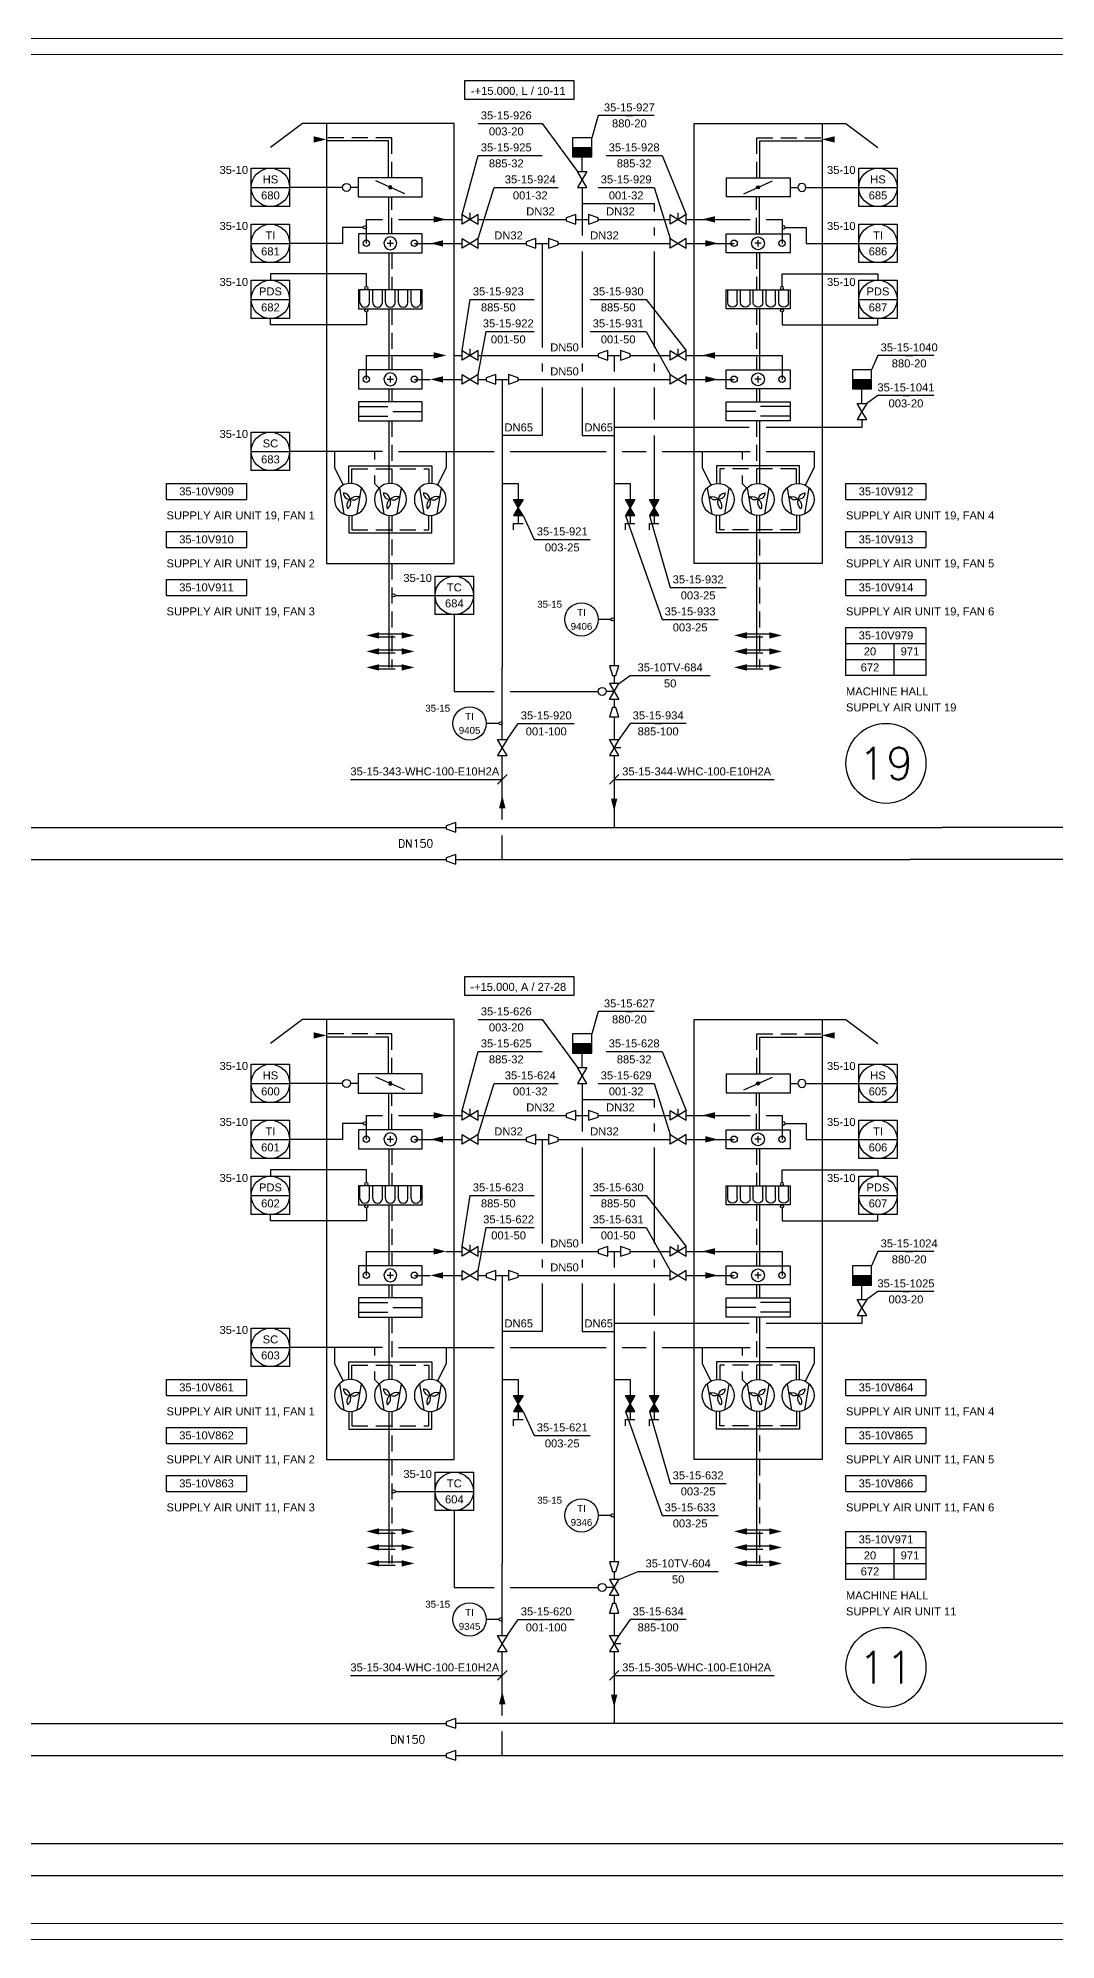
# Model space of a CAD drawing. Header units: millimetres. Extents: x 278 to 9444, y -5 to 599.
# Drawn here: x 4337 to 4656, y 0 to 594 of the extents above; entities that cross this region are included whole.
import ezdxf
from ezdxf.enums import TextEntityAlignment as Align

# ---------------------------------------------------------------- set-up
doc = ezdxf.new("R2010")
doc.units = ezdxf.units.MM
doc.header["$LTSCALE"] = 10
doc.header["$MEASUREMENT"] = 0
doc.linetypes.add('DASHED', pattern=[0.75, 0.5, -0.25])
for name, color, linetype in [('P-A-SHEET', 3, 'Continuous'), ('P-AIR', 7, 'Continuous'), ('P-CVPOS', 7, 'Continuous'), ('P-FAN_POS', 7, 'Continuous'), ('P-FITTINGS', 7, 'Continuous'), ('P-HEATING_WATER', 3, 'Continuous'), ('P-INSTRPOS', 7, 'Continuous'), ('P-INSTRPOS_TEXTS', 7, 'Continuous'), ('P-INSTRU', 7, 'Continuous'), ('P-LINEPOS', 7, 'Continuous'), ('P-OTHER', 7, 'Continuous'), ('P-PUMP_POS', 7, 'Continuous'), ('P-PUMPS', 7, 'Continuous'), ('P-SYMB', 7, 'Continuous'), ('P-TEXT', 7, 'Continuous'), ('P-UNIT', 7, 'Continuous'), ('P-VALVEPOS', 7, 'Continuous'), ('P-VENTS', 7, 'Continuous'), ('P-WATER', 3, 'Continuous')]:
    doc.layers.add(name, color=color, linetype=linetype)
doc.styles.add('ARIAL', font='arial.ttf')
doc.styles.add('ROMANS', font='ROMANS.SHX')

# ---------------------------------------------------------------- blocks, each defined once
blk = doc.blocks.new('P7A5102')
at = {"color": 0, "linetype": 'ByBlock'}
for p, q in [((3, 10), (-3, 10)), ((-3, 10), (-3, -10)), ((3, -10), (3, 10)), ((-1, 0), (1, 0)), ((0, 1), (0, -1)), ((-3, -10), (3, -10))]:
    blk.add_line(p, q, dxfattribs=at)
for start, end in [(90, 270), (270, 90)]:
    blk.add_arc((0, 0), 2, start, end, dxfattribs=at)
blk = doc.blocks.new('P7A5222')
at = {"color": 0, "linetype": 'ByBlock'}
for p, q in [((-1.5, 10), (-1.5, 0.77)), ((1.5, 10), (1.5, 0.77)), ((0, -0.74), (0, -10))]:
    blk.add_line(p, q, dxfattribs=at)
blk.add_lwpolyline([(-3, 10), (-3, -10), (3, -10), (3, 10)], close=True, dxfattribs=at)
blk = doc.blocks.new('P7A0214')
at = {"color": 0, "linetype": 'ByBlock'}
for p, q in [((-3.6, 3.4), (4.6, 2)), ((-3.6, -3.4), (4.6, -2))]:
    blk.add_line(p, q, dxfattribs=at)
blk.add_lwpolyline([(0, 5, 1), (0, -5, 1)], format="xyb", close=True, dxfattribs=at)
for centre, radius, start, end in [((1.93, 2), 2.83, 164.98288, 226.8997), ((-2.2, 0.83), 2.38, 337.75098, 53.61565), ((0.88, -2.55), 2.64, 39.79777, 109.4011), ((0.4, -2.57), 2.53, 99.09028, 170.90972), ((-2, -0.17), 2, 267.13759, 2.86241), ((2, 1.33), 2.44, 214.99202, 292.24902)]:
    blk.add_arc(centre, radius, start, end, dxfattribs=at)
blk = doc.blocks.new('P7A5202')
at = {"linetype": 'Continuous'}
h = blk.add_hatch(color=0, dxfattribs=at)
edge = h.paths.add_edge_path()
edge.add_arc((0, 0), 0.5, 270, 450)
edge.add_arc((0, 0), 0.5, 90, 270)
at = {"color": 0, "linetype": 'ByBlock'}
blk.add_line((-2, -4.5), (2, 4.5), dxfattribs=at)
blk.add_lwpolyline([(3, -9.92), (3, 10.08), (-3, 10.08), (-3, -9.92)], close=True, dxfattribs=at)
at = {"color": 0, "linetype": 'Continuous'}
for start, end in [(90, 270), (270, 90)]:
    blk.add_arc((0, 0), 0.5, start, end, dxfattribs=at)
blk = doc.blocks.new('P7A5106')
at = {"color": 0, "linetype": 'ByBlock'}
for p, q in [((3, 10), (-3, 10)), ((-3, 10), (-3, -10)), ((-1, 9.5), (3, 9.5)), ((-1, 6.5), (3, 6.5)), ((3, -10), (3, 10)), ((-1, 5.5), (3, 5.5)), ((-1, 2.5), (3, 2.5)), ((-1, 1.5), (3, 1.5)), ((-1, -1.5), (3, -1.5)), ((-1, -2.5), (3, -2.5)), ((-1, -5.5), (3, -5.5)), ((-3, -10), (3, -10)), ((-1, -6.5), (3, -6.5)), ((-1, -9.5), (3, -9.5))]:
    blk.add_line(p, q, dxfattribs=at)
for centre in [(-1, 8), (-1, 4), (-1, 0), (-1, -4), (-1, -8)]:
    blk.add_arc(centre, 1.5, 90, 270, dxfattribs=at)
blk = doc.blocks.new('P7A1305')
at = {"color": 0, "linetype": 'ByBlock'}
blk.add_solid([(-4, -1), (-4, 1), (0, 0)], dxfattribs=at)
blk = doc.blocks.new('P7A1210')
at = {"color": 0, "linetype": 'ByBlock'}
blk.add_lwpolyline([(-3, 1.5), (-3, -1.5), (0, -0.5), (0, 0.5)], close=True, dxfattribs=at)
blk = doc.blocks.new('P7A1100')
at = {"color": 0, "linetype": 'ByBlock'}
for points in [[(-3, -1.8), (-3, 1.8), (0, 0)], [(3, -1.8), (3, 1.8), (0, 0)]]:
    blk.add_lwpolyline(points, close=True, dxfattribs=at)
blk = doc.blocks.new('CVR4349')
at = {"color": 0, "linetype": 'Continuous'}
blk.add_lwpolyline([(-1.5, 4.5, -1), (1.5, 4.5, -1), (-1.5, 4.5)], format="xyb", close=True, dxfattribs=at)
blk.add_lwpolyline([(0, 0), (0, 3)], dxfattribs=at)
at = {"layer": 'P-VENTS', "color": 0, "linetype": 'Continuous'}
for points in [[(-3, -1.8), (-3, 1.8), (0, 0)], [(3, -1.8), (3, 1.8), (0, 0)]]:
    blk.add_lwpolyline(points, close=True, dxfattribs=at)
blk = doc.blocks.new('P7A1172')
at = {"color": 0, "linetype": 'ByBlock'}
blk.add_line((0, 0), (0, 2.5), dxfattribs=at)
for points in [[(-3, 1.8), (0, 0), (-3, -1.8)], [(0, 0), (3, -1.8), (3, 1.8)]]:
    blk.add_lwpolyline(points, close=True, dxfattribs=at)
blk = doc.blocks.new('P7A1208')
at = {"color": 0, "linetype": 'ByBlock'}
for p, q in [((-3, 0), (-3, -3)), ((3, -3), (3, 0)), ((-3, -3), (3, -3))]:
    blk.add_line(p, q, dxfattribs=at)
blk.add_lwpolyline([(3, 3), (-3, 3), (-3, 0), (3, 0)], close=True, dxfattribs=at)
blk.add_solid([(-3, 0), (3, 0), (-3, -3), (3, -3)], dxfattribs=at)
blk = doc.blocks.new('PRR4AF3')
h = blk.add_hatch(color=0)
h.dxf.hatch_style = 1
h.paths.add_polyline_path([(-3, -1.8), (-3, 1.8), (0, 0)])
h.paths.add_polyline_path([(3, -1.8), (3, 1.8), (0, 0)])
at = {"layer": 'P-VENTS', "color": 0, "linetype": 'Continuous'}
for points in [[(-3, -1.8), (-3, 1.8), (0, 0)], [(3, -1.8), (3, 1.8), (0, 0)]]:
    blk.add_lwpolyline(points, close=True, dxfattribs=at)
blk = doc.blocks.new('P7A1212')
at = {"color": 0, "linetype": 'ByBlock'}
for p, q in [((0, -1.5), (0, 1.5)), ((2, -1.5), (0, -1.5))]:
    blk.add_line(p, q, dxfattribs=at)
blk = doc.blocks.new('PPI_1204A')
at = {"color": 0, "linetype": 'ByBlock'}
for p, q in [((-6, -6), (-6, 6)), ((-6, 6), (6, 6)), ((6, 6), (6, -6)), ((-6, 0), (6, 0)), ((6, -6), (-6, -6))]:
    blk.add_line(p, q, dxfattribs=at)
blk.add_circle((0, 0), 6, dxfattribs=at)
blk = doc.blocks.new('PPI_0101B')
at = {"color": 0, "linetype": 'ByBlock'}
blk.add_line((0, 1), (0, 5), dxfattribs=at)
blk.add_circle((0, 0.5), 0.5, dxfattribs=at)
blk = doc.blocks.new('PPI_0900A')
at = {"color": 0, "linetype": 'ByBlock'}
blk.add_line((-1, 0), (1, 0), dxfattribs=at)
blk = doc.blocks.new('PPI_1200A')
at = {"color": 0, "linetype": 'ByBlock'}
blk.add_circle((0, 0), 6, dxfattribs=at)
blk = doc.blocks.new('PPI_1000A')
at = {"color": 0, "linetype": 'ByBlock'}
blk.add_line((-1, 0), (1, 0), dxfattribs=at)
blk = doc.blocks.new('PPI_1100A')
at = {"color": 0, "linetype": 'ByBlock'}
blk.add_line((0, 0), (2, 0), dxfattribs=at)
blk = doc.blocks.new('P7A1304')
at = {"color": 0, "linetype": 'ByBlock'}
blk.add_line((1.5, 1.5), (-1.5, -1.5), dxfattribs=at)
blk = doc.blocks.new('PPI_0601A-25')
at = {"color": 0, "linetype": 'ByBlock'}
for p, q in [((0, 0), (25, 0)), ((0, -15), (0, 0)), ((25, 0), (25, -15)), ((0, -5), (25, -5)), ((15, -5), (15, -15)), ((0, -10), (25, -10)), ((25, -15), (0, -15))]:
    blk.add_line(p, q, dxfattribs=at)
blk = doc.blocks.new('PPI_060AA-25')
at = {"color": 0, "linetype": 'ByBlock'}
for p, q in [((0, -5), (0, 0)), ((0, 0), (25, 0)), ((25, 0), (25, -5)), ((0, -5), (25, -5))]:
    blk.add_line(p, q, dxfattribs=at)

msp = doc.modelspace()

# ---------------------------------------------------------------- linework, layer by layer
at = {"layer": 'P-A-SHEET', "color": 7, "const_width": 0.35}
for points in [[(282.5, 0), (9438.5, 0), (9438.5, 594), (282.5, 594)], [(287.5, 5), (9433.5, 5), (9433.5, 589), (287.5, 589)]]:
    msp.add_lwpolyline(points, close=True, dxfattribs=at)
at = {"layer": 'P-AIR', "linetype": 'DASHED'}
for points in [[(4447.92, 550.5), (4447.92, 563), (4427.5, 563)], [(4562.08, 550.5), (4562.08, 563), (4582.5, 563)], [(4448, 533), (4448, 544.5)], [(4562, 533), (4562, 544.5)], [(4448, 527.04), (4448, 515.54)], [(4562, 527.04), (4562, 515.54)], [(4448, 509.54), (4448, 490.54)], [(4562, 509.54), (4562, 490.54)], [(4448, 484.54), (4448, 480.5)], [(4562, 484.54), (4562, 480.5)], [(4448, 474.5), (4448, 454.97)], [(4562, 474.5), (4562, 454.97)], [(4435.5, 455), (4435.5, 459.5), (4459.5, 459.5), (4459.5, 455)], [(4574.5, 455), (4574.5, 459.5), (4550.5, 459.5), (4550.5, 455)], [(4435.5, 445), (4435.5, 440.5), (4459.5, 440.5), (4459.5, 445)], [(4448, 445), (4448, 397.5)], [(4574.5, 445), (4574.5, 440.5), (4550.5, 440.5), (4550.5, 445)], [(4563, 445), (4563, 397.5)], [(4444, 407), (4451, 407)], [(4559, 407), (4566, 407)], [(4444, 402), (4451, 402)], [(4559, 402), (4566, 402)], [(4444, 397), (4451, 397)], [(4559, 397), (4566, 397)], [(4447.92, 270.5), (4447.92, 283), (4427.5, 283)], [(4562.08, 270.5), (4562.08, 283), (4582.5, 283)], [(4448, 253), (4448, 264.5)], [(4562, 253), (4562, 264.5)], [(4448, 247.04), (4448, 235.54)], [(4562, 247.04), (4562, 235.54)], [(4448, 229.54), (4448, 210.54)], [(4562, 229.54), (4562, 210.54)], [(4448, 204.54), (4448, 200.5)], [(4562, 204.54), (4562, 200.5)], [(4448, 194.5), (4448, 174.97)], [(4562, 194.5), (4562, 174.97)], [(4435.5, 175), (4435.5, 179.5), (4459.5, 179.5), (4459.5, 175)], [(4574.5, 175), (4574.5, 179.5), (4550.5, 179.5), (4550.5, 175)], [(4435.5, 165), (4435.5, 160.5), (4459.5, 160.5), (4459.5, 165)], [(4448, 165), (4448, 117.5)], [(4574.5, 165), (4574.5, 160.5), (4550.5, 160.5), (4550.5, 165)], [(4563, 165), (4563, 117.5)], [(4444, 127), (4451, 127)], [(4559, 127), (4566, 127)], [(4444, 122), (4451, 122)], [(4559, 122), (4566, 122)], [(4444, 117), (4451, 117)], [(4559, 117), (4566, 117)]]:
    msp.add_lwpolyline(points, dxfattribs=at)
at = {"layer": 'P-AIR'}
for points in [[(4446.92, 550.5), (4446.92, 562), (4427.5, 562)], [(4563.08, 550.5), (4563.08, 562), (4582.5, 562)], [(4447, 533), (4447, 544.5)], [(4563, 533), (4563, 544.5)], [(4447, 527.04), (4447, 515.54)], [(4563, 527.04), (4563, 515.54)], [(4447, 509.54), (4447, 490.54)], [(4563, 509.54), (4563, 490.54)], [(4447, 484.54), (4447, 480.5)], [(4563, 484.54), (4563, 480.5)], [(4447, 474.5), (4447, 454.97)], [(4563, 474.5), (4563, 454.97)], [(4434.5, 455), (4434.5, 460.5), (4460.5, 460.5), (4460.5, 455)], [(4575.5, 455), (4575.5, 460.5), (4549.5, 460.5), (4549.5, 455)], [(4434.5, 445), (4434.5, 439.5), (4460.5, 439.5), (4460.5, 445)], [(4447, 445), (4447, 397.5)], [(4575.5, 445), (4575.5, 439.5), (4549.5, 439.5), (4549.5, 445)], [(4562, 445), (4562, 397.5)], [(4444, 408), (4451, 408)], [(4559, 408), (4566, 408)], [(4444, 403), (4451, 403)], [(4559, 403), (4566, 403)], [(4444, 398), (4451, 398)], [(4559, 398), (4566, 398)], [(4446.92, 270.5), (4446.92, 282), (4427.5, 282)], [(4563.08, 270.5), (4563.08, 282), (4582.5, 282)], [(4447, 253), (4447, 264.5)], [(4563, 253), (4563, 264.5)], [(4447, 247.04), (4447, 235.54)], [(4563, 247.04), (4563, 235.54)], [(4447, 229.54), (4447, 210.54)], [(4563, 229.54), (4563, 210.54)], [(4447, 204.54), (4447, 200.5)], [(4563, 204.54), (4563, 200.5)], [(4447, 194.5), (4447, 174.97)], [(4563, 194.5), (4563, 174.97)], [(4434.5, 175), (4434.5, 180.5), (4460.5, 180.5), (4460.5, 175)], [(4575.5, 175), (4575.5, 180.5), (4549.5, 180.5), (4549.5, 175)], [(4434.5, 165), (4434.5, 159.5), (4460.5, 159.5), (4460.5, 165)], [(4447, 165), (4447, 117.5)], [(4575.5, 165), (4575.5, 159.5), (4549.5, 159.5), (4549.5, 165)], [(4562, 165), (4562, 117.5)], [(4444, 128), (4451, 128)], [(4559, 128), (4566, 128)], [(4444, 123), (4451, 123)], [(4559, 123), (4566, 123)], [(4444, 118), (4451, 118)], [(4559, 118), (4566, 118)]]:
    msp.add_lwpolyline(points, dxfattribs=at)
at = {"layer": 'P-CVPOS'}
for points in [[(4519, 392.5), (4522.5, 395), (4547.5, 395)], [(4519, 112.5), (4525, 115), (4550, 115)]]:
    msp.add_lwpolyline(points, dxfattribs=at)
at = {"layer": 'P-HEATING_WATER'}
for points in [[(4507.5, 552.5), (4507.5, 557.5)], [(4595, 480), (4595, 485)], [(4507.5, 272.5), (4507.5, 277.5)], [(4595, 200), (4595, 205)]]:
    msp.add_lwpolyline(points, dxfattribs=at)
at = {"layer": 'P-INSTRPOS'}
for points in [[(4432.5, 547.5), (4416, 547.5)], [(4577.5, 547.5), (4594, 547.5)], [(4435, 535), (4432.5, 535), (4432.5, 530), (4416, 530)], [(4575, 535), (4577.5, 535), (4577.5, 530), (4594, 530)], [(4440, 520.54), (4410, 520.54), (4410, 518.5)], [(4570, 520.54), (4600, 520.54), (4600, 518.5)], [(4440, 504.54), (4410, 504.54), (4410, 506.5)], [(4570, 504.54), (4600, 504.54), (4600, 506.5)], [(4445, 465), (4416, 465)], [(4452.5, 420), (4461.5, 420)], [(4467.5, 414), (4467.5, 390), (4480, 390)], [(4432.5, 267.5), (4416, 267.5)], [(4577.5, 267.5), (4594, 267.5)], [(4435, 255), (4432.5, 255), (4432.5, 250), (4416, 250)], [(4575, 255), (4577.5, 255), (4577.5, 250), (4594, 250)], [(4440, 240.54), (4410, 240.54), (4410, 238.5)], [(4570, 240.54), (4600, 240.54), (4600, 238.5)], [(4440, 224.54), (4410, 224.54), (4410, 226.5)], [(4570, 224.54), (4600, 224.54), (4600, 226.5)], [(4445, 185), (4416, 185)], [(4452.5, 140), (4461.5, 140)], [(4467.5, 134), (4467.5, 110), (4480, 110)]]:
    msp.add_lwpolyline(points, dxfattribs=at)
at = {"layer": 'P-INSTRU'}
for centre in [(4440, 530.04), (4455, 530.04), (4555, 530.04), (4570, 530.04), (4440, 487.54), (4455, 487.54), (4555, 487.54), (4570, 487.54), (4440, 250.04), (4455, 250.04), (4555, 250.04), (4570, 250.04), (4440, 207.54), (4455, 207.54), (4555, 207.54), (4570, 207.54)]:
    msp.add_circle(centre, 1, dxfattribs=at)
at = {"layer": 'P-OTHER'}
for points in [[(4470.84, 580.93), (4504.88, 580.93), (4504.88, 575), (4470.84, 575), (4470.84, 580.93)], [(4475, 567.5), (4495, 567.5), (4506, 552.5)], [(4530, 570), (4512.5, 570), (4510.5, 563)], [(4515, 557.5), (4532.5, 557.5), (4540, 539)], [(4512.5, 547.5), (4530, 547.5), (4535, 531.5)], [(4510, 512.5), (4527.5, 512.5), (4540, 496.5)], [(4510, 502.5), (4527.5, 502.5), (4535, 489)], [(4617.5, 495), (4600, 495), (4598, 490.5)], [(4617.5, 482.5), (4600, 482.5), (4596.5, 480)], [(4430, 465), (4430, 460), (4432.76, 454.47)], [(4442.5, 465), (4442.5, 462.5)], [(4450, 465), (4465, 465), (4465, 460), (4462.24, 454.47)], [(4450, 465), (4480, 465)], [(4485, 465), (4515, 465)], [(4520, 465), (4527.5, 465)], [(4532.5, 465), (4560, 465)], [(4545, 465), (4545, 460), (4547.76, 454.47)], [(4557.5, 465), (4557.5, 462.5)], [(4565, 465), (4580, 465), (4580, 460), (4577.24, 454.47)], [(4442.5, 457.5), (4442.5, 455), (4443.96, 453.54)], [(4557.5, 457.5), (4557.5, 455), (4558.96, 453.54)], [(4485, 390), (4512.5, 390)], [(4540, 380), (4522.5, 380), (4519, 375)], [(4435, 362.5), (4482.5, 362.5)], [(4517.5, 362.5), (4567.5, 362.5)], [(4470.84, 300.92), (4504.88, 300.92), (4504.88, 295), (4470.84, 295), (4470.84, 300.92)], [(4475, 287.5), (4495, 287.5), (4506, 272.5)], [(4530, 290), (4512.5, 290), (4510.5, 283)], [(4515, 277.5), (4532.5, 277.5), (4540, 259)], [(4512.5, 267.5), (4530, 267.5), (4535, 251.5)], [(4510, 232.5), (4527.5, 232.5), (4540, 216.5)], [(4510, 222.5), (4527.5, 222.5), (4535, 209)], [(4617.5, 215), (4600, 215), (4598, 210.5)], [(4617.5, 202.5), (4600, 202.5), (4596.5, 200)], [(4430, 185), (4430, 180), (4432.76, 174.47)], [(4442.5, 185), (4442.5, 182.5)], [(4450, 185), (4465, 185), (4465, 180), (4462.24, 174.47)], [(4450, 185), (4480, 185)], [(4485, 185), (4515, 185)], [(4520, 185), (4527.5, 185)], [(4532.5, 185), (4560, 185)], [(4545, 185), (4545, 180), (4547.76, 174.47)], [(4557.5, 185), (4557.5, 182.5)], [(4565, 185), (4580, 185), (4580, 180), (4577.24, 174.47)], [(4442.5, 177.5), (4442.5, 175), (4443.96, 173.54)], [(4557.5, 177.5), (4557.5, 175), (4558.96, 173.54)], [(4485, 110), (4512.5, 110)], [(4540, 100), (4522.5, 100), (4519, 95)], [(4435, 82.5), (4482.5, 82.5)], [(4517.5, 82.5), (4567.5, 82.5)]]:
    msp.add_lwpolyline(points, dxfattribs=at)
at = {"layer": 'P-OTHER', "color": 0, "linetype": 'Continuous'}
for points in [[(4433.8, 546.25, -1), (4433.8, 548.75, -1), (4433.8, 546.25)], [(4576.2, 546.25, 1), (4576.2, 548.75, 1), (4576.2, 546.25)], [(4433.8, 266.25, -1), (4433.8, 268.75, -1), (4433.8, 266.25)], [(4576.2, 266.25, 1), (4576.2, 268.75, 1), (4576.2, 266.25)]]:
    msp.add_lwpolyline(points, format="xyb", close=True, dxfattribs=at)
for points in [[(4437.42, 547.5), (4435.05, 547.5)], [(4572.58, 547.5), (4574.95, 547.5)], [(4437.42, 267.5), (4435.05, 267.5)], [(4572.58, 267.5), (4574.95, 267.5)]]:
    msp.add_lwpolyline(points, dxfattribs=at)
at = {"layer": 'P-OTHER'}
for centre in [(4602.5, 367.5), (4602.5, 85)]:
    msp.add_circle(centre, 12.5, dxfattribs=at)
at = {"layer": 'P-UNIT'}
for points in [[(4427.5, 567.5), (4420, 567.5), (4410, 560)], [(4582.5, 567.5), (4590, 567.5), (4600, 560)], [(4427.5, 287.5), (4420, 287.5), (4410, 280)], [(4582.5, 287.5), (4590, 287.5), (4600, 280)]]:
    msp.add_lwpolyline(points, dxfattribs=at)
for points in [[(4467.5, 430), (4467.5, 567.5), (4427.5, 567.5), (4427.5, 430)], [(4542.5, 430), (4542.5, 567.5), (4582.5, 567.5), (4582.5, 430)], [(4467.5, 150), (4467.5, 287.5), (4427.5, 287.5), (4427.5, 150)], [(4542.5, 150), (4542.5, 287.5), (4582.5, 287.5), (4582.5, 150)]]:
    msp.add_lwpolyline(points, close=True, dxfattribs=at)
at = {"layer": 'P-VALVEPOS'}
for points in [[(4470, 539), (4475, 557.5), (4495, 557.5)], [(4475, 531.5), (4480, 547.5), (4500, 547.5)], [(4470, 496.5), (4472.5, 512.5), (4492.5, 512.5)], [(4475, 489), (4477.5, 502.5), (4492.5, 502.5)], [(4489, 445), (4492.5, 437.5), (4510, 437.5)], [(4521, 445), (4532.5, 412.5), (4550, 412.5)], [(4528.5, 445), (4535, 422.5), (4552.5, 422.5)], [(4484, 375), (4487.5, 380), (4505, 380)], [(4470, 259), (4475, 277.5), (4495, 277.5)], [(4475, 251.5), (4480, 267.5), (4500, 267.5)], [(4470, 216.5), (4472.5, 232.5), (4492.5, 232.5)], [(4475, 209), (4477.5, 222.5), (4492.5, 222.5)], [(4489, 165), (4492.5, 157.5), (4510, 157.5)], [(4521, 165), (4532.5, 132.5), (4550, 132.5)], [(4528.5, 165), (4535, 142.5), (4552.5, 142.5)], [(4484, 95), (4487.5, 100), (4505, 100)]]:
    msp.add_lwpolyline(points, dxfattribs=at)
at = {"layer": 'P-WATER'}
for points in [[(4507.5, 547.5), (4507.5, 537.5)], [(4507.5, 542.5), (4530, 542.5), (4530, 540)], [(4440, 530), (4440, 537.5), (4445, 537.5)], [(4450, 537.5), (4470, 537.5)], [(4475, 537.5), (4502.5, 537.5)], [(4505.5, 537.5), (4509.5, 537.5)], [(4507.5, 537.5), (4507.5, 532.5)], [(4512.5, 537.5), (4535, 537.5)], [(4530, 535), (4530, 532.5)], [(4540, 537.5), (4560, 537.5)], [(4565, 537.5), (4570, 537.5), (4570, 530)], [(4455, 530), (4470, 530)], [(4475, 530), (4490, 530)], [(4493, 530), (4497, 530)], [(4495, 530), (4495, 497.5)], [(4500, 530), (4535, 530)], [(4540, 530), (4555, 530)], [(4507.5, 527.5), (4507.5, 497.5)], [(4530, 527.5), (4530, 497.5)], [(4440, 487.5), (4440, 495), (4461, 495)], [(4467.5, 495), (4470, 495)], [(4475, 495), (4512.5, 495)], [(4515.5, 495), (4519.5, 495)], [(4517.5, 495), (4517.5, 490)], [(4522.5, 495), (4535, 495)], [(4540, 495), (4570, 495), (4570, 487.5)], [(4455, 487.5), (4460, 487.5)], [(4464, 487.5), (4470, 487.5)], [(4475, 487.5), (4477.5, 487.5)], [(4480.5, 487.5), (4484.5, 487.5)], [(4482.5, 487.5), (4482.5, 397.5)], [(4487.5, 487.5), (4535, 487.5)], [(4495, 492.5), (4495, 490)], [(4507.5, 492.5), (4507.5, 490)], [(4530, 492.5), (4530, 490)], [(4540, 487.5), (4555, 487.5)], [(4495, 485), (4495, 470)], [(4507.5, 485), (4507.5, 470)], [(4517.5, 485), (4517.5, 470)], [(4530, 485), (4530, 475)], [(4495, 470), (4482.5, 470)], [(4507.5, 470), (4517.5, 470)], [(4559.76, 472.5), (4517.5, 472.5)], [(4517.5, 470), (4517.5, 398)], [(4530, 470), (4530, 450)], [(4595, 475), (4595, 472.5), (4565, 472.5)], [(4482.5, 455), (4487.5, 455), (4487.5, 450)], [(4517.5, 455), (4522.5, 455), (4522.5, 450)], [(4487.5, 445), (4487.5, 442.5)], [(4522.5, 445), (4522.5, 442.5)], [(4530, 445), (4530, 442.5)], [(4482.5, 375), (4482.5, 397.5)], [(4517.5, 395), (4517.5, 392.5)], [(4517.5, 387.5), (4517.5, 385)], [(4517.5, 382), (4517.5, 375)], [(4482.5, 350), (4482.5, 370)], [(4517.5, 370), (4517.5, 347.5)], [(3843, 347.5), (4465, 347.5)], [(4468, 347.5), (4620, 347.5)], [(4482.5, 337.5), (4482.5, 345)], [(4672.5, 347.5), (4620, 347.5), (4620, 347.5)], [(3843, 337.5), (4465, 337.5)], [(4468, 337.5), (4610, 337.5)], [(4672.5, 337.5), (4610, 337.5), (4610, 337.5)], [(4507.5, 267.5), (4507.5, 257.5)], [(4507.5, 262.5), (4530, 262.5), (4530, 260)], [(4440, 250), (4440, 257.5), (4445, 257.5)], [(4450, 257.5), (4470, 257.5)], [(4475, 257.5), (4502.5, 257.5)], [(4505.5, 257.5), (4509.5, 257.5)], [(4507.5, 257.5), (4507.5, 252.5)], [(4512.5, 257.5), (4535, 257.5)], [(4540, 257.5), (4560, 257.5)], [(4565, 257.5), (4570, 257.5), (4570, 250)], [(4455, 250), (4470, 250)], [(4475, 250), (4490, 250)], [(4493, 250), (4497, 250)], [(4495, 250), (4495, 217.5)], [(4500, 250), (4535, 250)], [(4530, 255), (4530, 252.5)], [(4540, 250), (4555, 250)], [(4507.5, 247.5), (4507.5, 217.5)], [(4530, 247.5), (4530, 217.5)], [(4440, 207.5), (4440, 215), (4461, 215)], [(4465, 215), (4470, 215)], [(4475, 215), (4512.5, 215)], [(4515.5, 215), (4519.5, 215)], [(4517.5, 215), (4517.5, 210)], [(4522.5, 215), (4535, 215)], [(4540, 215), (4570, 215), (4570, 207.5)], [(4495, 212.5), (4495, 210)], [(4507.5, 212.5), (4507.5, 210)], [(4530, 212.5), (4530, 210)], [(4455, 207.5), (4460, 207.5)], [(4464, 207.5), (4470, 207.5)], [(4475, 207.5), (4477.5, 207.5)], [(4480.5, 207.5), (4484.5, 207.5)], [(4482.5, 207.5), (4482.5, 117.5)], [(4487.5, 207.5), (4535, 207.5)], [(4495, 205), (4495, 190)], [(4507.5, 205), (4507.5, 190)], [(4517.5, 205), (4517.5, 190)], [(4530, 205), (4530, 195)], [(4540, 207.5), (4555, 207.5)], [(4559.76, 192.5), (4517.5, 192.5)], [(4595, 195), (4595, 192.5), (4565, 192.5)], [(4495, 190), (4482.5, 190)], [(4507.5, 190), (4517.5, 190)], [(4517.5, 190), (4517.5, 118)], [(4530, 190), (4530, 170)], [(4482.5, 175), (4487.5, 175), (4487.5, 170)], [(4517.5, 175), (4522.5, 175), (4522.5, 170)], [(4487.5, 165), (4487.5, 162.5)], [(4522.5, 165), (4522.5, 162.5)], [(4530, 165), (4530, 162.5)], [(4800, 117.5), (4662.5, 117.5), (4662.5, 67.5), (4468, 67.5)], [(4482.5, 95), (4482.5, 117.5)], [(4517.5, 115), (4517.5, 112.5)], [(4468, 57.5), (4672.5, 57.5), (4672.5, 107.5), (4800, 107.5)], [(4517.5, 107.5), (4517.5, 105)], [(4517.5, 102), (4517.5, 95)], [(4482.5, 70), (4482.5, 90)], [(4517.5, 90), (4517.5, 67.5)], [(3398, 20), (6805, 20), (6805, 88.7)], [(3843, 67.5), (4465, 67.5)], [(4482.5, 57.5), (4482.5, 65)], [(3843, 57.5), (4465, 57.5)], [(3398, 30), (6788.5, 30)]]:
    msp.add_lwpolyline(points, dxfattribs=at)

# ---------------------------------------------------------------- block references
at = {"layer": 'P-CVPOS', "color": 140}
for p in [(4535, 395), (4537.5, 115)]:
    msp.add_blockref('PPI_1000A', p, dxfattribs=at)
at = {"layer": 'P-FAN_POS', "color": 140}
for name, p in [('PPI_060AA-25', (4377.5, 455)), ('PPI_060AA-25', (4590, 455)), ('PPI_060AA-25', (4377.5, 440)), ('PPI_060AA-25', (4590, 440)), ('PPI_060AA-25', (4377.5, 425)), ('PPI_060AA-25', (4590, 425)), ('PPI_0601A-25', (4590, 410)), ('PPI_060AA-25', (4377.5, 175)), ('PPI_060AA-25', (4590, 175)), ('PPI_060AA-25', (4377.5, 160)), ('PPI_060AA-25', (4590, 160)), ('PPI_060AA-25', (4377.5, 145)), ('PPI_060AA-25', (4590, 145)), ('PPI_0601A-25', (4590, 127.5))]:
    msp.add_blockref(name, p, dxfattribs=at)
at = {"layer": 'P-FITTINGS'}
for p, rotation in [((4502.5, 537.5), 180), ((4490, 530), 180), ((4512.5, 495), 180), ((4477.5, 487.5), 180), ((4477.5, 487.5), 180), ((4517.5, 395), 270), ((4517.5, 385), 89.99999999999999), ((4465, 347.5), 180), ((4465, 337.5), 180), ((4502.5, 257.5), 180), ((4490, 250), 180), ((4512.5, 215), 180), ((4477.5, 207.5), 180), ((4477.5, 207.5), 180), ((4517.5, 115), 270), ((4517.5, 105), 89.99999999999999), ((4465, 67.5), 180), ((4465, 57.5), 180)]:
    msp.add_blockref('P7A1210', p, dxfattribs=dict(at, rotation=rotation))
for p in [(4512.5, 537.5), (4500, 530), (4522.5, 495), (4487.5, 487.5), (4487.5, 487.5), (4512.5, 257.5), (4500, 250), (4522.5, 215), (4487.5, 207.5), (4487.5, 207.5)]:
    msp.add_blockref('P7A1210', p, dxfattribs=at)
at = {"layer": 'P-INSTRPOS', "color": 140}
for p in [(4410, 547.5), (4600, 547.5), (4410, 530), (4600, 530), (4410, 512.5), (4600, 512.5), (4410, 465), (4467.5, 420), (4410, 267.5), (4600, 267.5), (4410, 250), (4600, 250), (4410, 232.5), (4600, 232.5), (4410, 185), (4467.5, 140)]:
    msp.add_blockref('PPI_1204A', p, dxfattribs=at)
at = {"layer": 'P-INSTRPOS', "color": 140, "xscale": 0.87, "yscale": 0.87, "zscale": 0.87}
for p in [(4507.28, 412.5), (4472.28, 380), (4507.28, 132.5), (4472.28, 100)]:
    msp.add_blockref('PPI_1200A', p, dxfattribs=at)
at = {"layer": 'P-INSTRU', "color": 140}
for p, rotation in [((4440, 535), 90), ((4440, 509.54), 180), ((4570, 509.54), 180), ((4448, 420), 270), ((4517.5, 412.5), 90), ((4482.5, 380), 90), ((4440, 255), 90), ((4440, 229.54), 180), ((4570, 229.54), 180), ((4448, 140), 270), ((4517.5, 132.5), 90), ((4482.5, 100), 90)]:
    msp.add_blockref('PPI_0101B', p, dxfattribs=dict(at, rotation=rotation))
at = {"layer": 'P-INSTRU', "color": 140, "xscale": -1, "rotation": 270}
for p in [(4570, 535), (4570, 255)]:
    msp.add_blockref('PPI_0101B', p, dxfattribs=at)
at = {"layer": 'P-INSTRU', "color": 140}
for p in [(4440, 515.54), (4440, 235.54)]:
    msp.add_blockref('PPI_0101B', p, dxfattribs=at)
at = {"layer": 'P-INSTRU', "color": 140, "xscale": -1}
for p in [(4570, 515.54), (4570, 235.54)]:
    msp.add_blockref('PPI_0101B', p, dxfattribs=at)
at = {"layer": 'P-LINEPOS', "color": 140}
for p in [(4435, 362.5), (4520, 362.5), (4435, 82.5), (4520, 82.5)]:
    msp.add_blockref('PPI_1100A', p, dxfattribs=at)
at = {"layer": 'P-PUMPS', "rotation": 270}
for p in [(4435, 450), (4447.5, 450), (4460, 450), (4435, 170), (4447.5, 170), (4460, 170)]:
    msp.add_blockref('P7A0214', p, dxfattribs=at)
at = {"layer": 'P-PUMPS', "xscale": -1, "rotation": 90}
for p in [(4550, 450), (4562.5, 450), (4575, 450), (4550, 170), (4562.5, 170), (4575, 170)]:
    msp.add_blockref('P7A0214', p, dxfattribs=at)
at = {"layer": 'P-SYMB'}
for name, p in [('P7A1305', (4427.5, 562.5)), ('P7A1208', (4507.5, 560)), ('P7A1305', (4465, 537.5)), ('P7A1305', (4465, 495)), ('P7A1208', (4595, 487.5)), ('P7A1305', (4455, 407.5)), ('P7A1305', (4570, 407.5)), ('P7A1305', (4455, 402.5)), ('P7A1305', (4455, 397.5)), ('P7A1305', (4570, 402.5)), ('P7A1305', (4570, 397.5)), ('P7A1304', (4482.5, 362.5)), ('P7A1304', (4517.5, 362.5)), ('P7A1305', (4427.5, 282.5)), ('P7A1208', (4507.5, 280)), ('P7A1305', (4465, 257.5)), ('P7A1305', (4465, 215)), ('P7A1208', (4595, 207.5)), ('P7A1305', (4455, 127.5)), ('P7A1305', (4570, 127.5)), ('P7A1305', (4455, 122.5)), ('P7A1305', (4570, 122.5)), ('P7A1305', (4455, 117.5)), ('P7A1305', (4570, 117.5)), ('P7A1304', (4482.5, 82.5)), ('P7A1304', (4517.5, 82.5))]:
    msp.add_blockref(name, p, dxfattribs=at)
at = {"layer": 'P-SYMB', "xscale": -1}
for p in [(4582.5, 562.5), (4545, 537.5), (4545, 495), (4582.5, 282.5), (4545, 257.5), (4545, 215)]:
    msp.add_blockref('P7A1305', p, dxfattribs=at)
at = {"layer": 'P-SYMB'}
for name, p, rotation in [('P7A5202', (4447.5, 547.5), 90), ('P7A5102', (4447.5, 530.04), 90), ('P7A1305', (4460, 530), 180), ('P7A5106', (4447.5, 512.54), 90), ('P7A5102', (4447.5, 487.54), 90), ('P7A1305', (4460, 487.5), 180), ('P7A5222', (4447.5, 477.5), 90), ('P7A1212', (4487.5, 442.5), 270), ('P7A1212', (4522.5, 442.5), 270), ('P7A1212', (4530, 442.5), 270), ('P7A1305', (4440, 407.5), 180), ('P7A1305', (4555, 407.5), 180), ('P7A1305', (4440, 402.5), 180), ('P7A1305', (4440, 397.5), 180), ('P7A1305', (4555, 402.5), 180), ('P7A1305', (4555, 397.5), 180), ('P7A1305', (4482.5, 357.5), 90), ('P7A1305', (4517.5, 352.5), 270), ('P7A5202', (4447.5, 267.5), 90), ('P7A5102', (4447.5, 250.04), 90), ('P7A1305', (4460, 250), 180), ('P7A5106', (4447.5, 232.54), 90), ('P7A5102', (4447.5, 207.54), 90), ('P7A1305', (4460, 207.5), 180), ('P7A5222', (4447.5, 197.5), 90), ('P7A1212', (4487.5, 162.5), 270), ('P7A1212', (4522.5, 162.5), 270), ('P7A1212', (4530, 162.5), 270), ('P7A1305', (4440, 127.5), 180), ('P7A1305', (4555, 127.5), 180), ('P7A1305', (4440, 122.5), 180), ('P7A1305', (4555, 122.5), 180), ('P7A1305', (4440, 117.5), 180), ('P7A1305', (4555, 117.5), 180), ('P7A1305', (4482.5, 77.5), 90), ('P7A1305', (4517.5, 72.5), 270)]:
    msp.add_blockref(name, p, dxfattribs=dict(at, rotation=rotation))
at = {"layer": 'P-SYMB', "xscale": -1}
for name, p, rotation in [('P7A5202', (4562.5, 547.5), 270), ('P7A1305', (4550, 530), 180), ('P7A5102', (4562.5, 530.04), 270), ('P7A5106', (4562.5, 512.54), 270), ('P7A1305', (4550, 487.5), 180), ('P7A5102', (4562.5, 487.54), 270), ('P7A5222', (4562.5, 477.5), 270), ('P7A5202', (4562.5, 267.5), 270), ('P7A1305', (4550, 250), 180), ('P7A5102', (4562.5, 250.04), 270), ('P7A5106', (4562.5, 232.54), 270), ('P7A1305', (4550, 207.5), 180), ('P7A5102', (4562.5, 207.54), 270), ('P7A5222', (4562.5, 197.5), 270)]:
    msp.add_blockref(name, p, dxfattribs=dict(at, rotation=rotation))
at = {"layer": 'P-VALVEPOS', "color": 140}
for p in [(4483.75, 567.5), (4522.25, 570), (4483.75, 557.5), (4523.75, 557.5), (4491.25, 547.5), (4521.25, 547.5), (4481.25, 512.5), (4518.75, 512.5), (4484.37, 502.5), (4518.75, 502.5), (4609.75, 495), (4608.75, 482.5), (4501.25, 437.5), (4543.75, 422.5), (4541.25, 412.5), (4496.25, 380), (4531.25, 380), (4483.75, 287.5), (4522.25, 290), (4483.75, 277.5), (4523.75, 277.5), (4491.25, 267.5), (4521.25, 267.5), (4481.25, 232.5), (4518.75, 232.5), (4484.48, 222.5), (4518.75, 222.5), (4609.75, 215), (4608.75, 202.5), (4501.25, 157.5), (4543.75, 142.5), (4541.25, 132.5), (4496.25, 100), (4531.25, 100)]:
    msp.add_blockref('PPI_0900A', p, dxfattribs=at)
at = {"layer": 'P-VENTS'}
for name, p, xscale, yscale, zscale, rotation in [('P7A1100', (4507.5, 550), 0.8333333333333144, 0.8333333333333144, 0.8333333333333144, 270), ('P7A1100', (4595, 477.5), 0.8333333333333144, 0.8333333333333144, 0.8333333333333144, 270), ('PRR4AF3', (4487.5, 447.5), 0.8333333333339399, 0.8333333333339399, 0.8333333333339399, 270), ('PRR4AF3', (4522.5, 447.5), 0.8333333333339399, 0.8333333333339399, 0.8333333333339399, 270), ('PRR4AF3', (4530, 447.5), 0.8333333333339399, 0.8333333333339399, 0.8333333333339399, 270), ('CVR4349', (4517.5, 390), 0.8333333333339399, 0.8333333333339399, 0.8333333333339399, 89.99999999999999), ('P7A1100', (4482.5, 372.5), 0.8333333333339399, 0.8333333333339399, 0.8333333333339399, 270), ('P7A1172', (4517.5, 372.5), 0.8333333333339399, 0.8333333333339399, 0.8333333333339399, 270), ('P7A1100', (4507.5, 270), 0.8333333333333144, 0.8333333333333144, 0.8333333333333144, 270), ('P7A1100', (4595, 197.5), 0.8333333333333144, 0.8333333333333144, 0.8333333333333144, 270), ('PRR4AF3', (4487.5, 167.5), 0.8333333333339399, 0.8333333333339399, 0.8333333333339399, 270), ('PRR4AF3', (4522.5, 167.5), 0.8333333333339399, 0.8333333333339399, 0.8333333333339399, 270), ('PRR4AF3', (4530, 167.5), 0.8333333333339399, 0.8333333333339399, 0.8333333333339399, 270), ('CVR4349', (4517.5, 110), 0.8333333333339399, 0.8333333333339399, 0.8333333333339399, 89.99999999999999), ('P7A1100', (4482.5, 92.5), 0.8333333333339399, 0.8333333333339399, 0.8333333333339399, 270), ('P7A1172', (4517.5, 92.5), 0.8333333333339399, 0.8333333333339399, 0.8333333333339399, 270)]:
    msp.add_blockref(name, p, dxfattribs=dict(at, xscale=xscale, yscale=yscale, zscale=zscale, rotation=rotation))
at = {"layer": 'P-VENTS', "xscale": 0.8333333333339399, "yscale": 0.8333333333339399, "zscale": 0.8333333333339399}
for name, p in [('P7A1172', (4472.5, 537.5)), ('P7A1172', (4537.5, 537.5)), ('P7A1100', (4472.5, 530)), ('P7A1100', (4537.5, 530)), ('P7A1172', (4472.5, 495)), ('P7A1172', (4537.5, 495)), ('P7A1100', (4472.5, 487.5)), ('P7A1100', (4537.5, 487.5)), ('P7A1172', (4472.5, 257.5)), ('P7A1172', (4537.5, 257.5)), ('P7A1100', (4472.5, 250)), ('P7A1100', (4537.5, 250)), ('P7A1172', (4472.5, 215)), ('P7A1172', (4537.5, 215)), ('P7A1100', (4472.5, 207.5)), ('P7A1100', (4537.5, 207.5))]:
    msp.add_blockref(name, p, dxfattribs=at)

# ---------------------------------------------------------------- texts
at = {"layer": 'P-CVPOS', "color": 140, "style": 'ARIAL'}
for s, p in [('35-10TV-684', (4535, 397.5)), ('50', (4535, 392.5)), ('35-10TV-604', (4537.5, 117.5)), ('50', (4537.5, 112.5))]:
    msp.add_text(s, height=2.5, dxfattribs=at).set_placement(p, align=Align.MIDDLE)
at = {"layer": 'P-FAN_POS', "color": 140, "style": 'ARIAL'}
for s, p in [('35-10V909', (4390, 452.5)), ('35-10V912', (4602.5, 452.5)), ('35-10V910', (4390, 437.5)), ('35-10V913', (4602.5, 437.5)), ('35-10V911', (4390, 422.5)), ('35-10V914', (4602.5, 422.5)), ('35-10V979', (4602.5, 407.5)), ('672', (4597.5, 397.5)), ('20', (4597.5, 402.5)), ('971', (4610, 402.5)), ('35-10V861', (4390, 172.5)), ('35-10V864', (4602.5, 172.5)), ('35-10V862', (4390, 157.5)), ('35-10V865', (4602.5, 157.5)), ('35-10V863', (4390, 142.5)), ('35-10V866', (4602.5, 142.5)), ('35-10V971', (4602.5, 125)), ('20', (4597.5, 120)), ('971', (4610, 120)), ('672', (4597.5, 115))]:
    msp.add_text(s, height=2.5, dxfattribs=at).set_placement(p, align=Align.MIDDLE)
for s, p in [('SUPPLY AIR UNIT 19, FAN 1', (4377.5, 445)), ('SUPPLY AIR UNIT 19, FAN 4', (4590, 445)), ('SUPPLY AIR UNIT 19, FAN 2', (4377.5, 430)), ('SUPPLY AIR UNIT 19, FAN 5', (4590, 430)), ('SUPPLY AIR UNIT 19, FAN 3', (4377.5, 415)), ('SUPPLY AIR UNIT 19, FAN 6', (4590, 415)), ('MACHINE HALL', (4590, 390)), ('SUPPLY AIR UNIT 19', (4590, 385)), ('SUPPLY AIR UNIT 11, FAN 1', (4377.5, 165)), ('SUPPLY AIR UNIT 11, FAN 4', (4590, 165)), ('SUPPLY AIR UNIT 11, FAN 2', (4377.5, 150)), ('SUPPLY AIR UNIT 11, FAN 5', (4590, 150)), ('SUPPLY AIR UNIT 11, FAN 3', (4377.5, 135)), ('SUPPLY AIR UNIT 11, FAN 6', (4590, 135)), ('MACHINE HALL', (4590, 107.5)), ('SUPPLY AIR UNIT 11', (4590, 102.5))]:
    msp.add_text(s, height=2.5, dxfattribs=at).set_placement(p, align=Align.MIDDLE_LEFT)
at = {"layer": 'P-INSTRPOS_TEXTS', "style": 'ARIAL'}
for s, height, p in [('35-10', 2.5, (4403, 551.7)), ('35-10', 2.5, (4593, 551.7)), ('35-10', 2.5, (4403, 534.2)), ('35-10', 2.5, (4593, 534.2)), ('35-10', 2.5, (4403, 516.7)), ('35-10', 2.5, (4593, 516.7)), ('35-10', 2.5, (4403, 469.2)), ('35-10', 2.5, (4460.5, 424.2)), ('35-15', 2.175, (4501.19, 416.15)), ('35-15', 2.175, (4466.19, 383.65)), ('35-10', 2.5, (4403, 271.7)), ('35-10', 2.5, (4593, 271.7)), ('35-10', 2.5, (4403, 254.2)), ('35-10', 2.5, (4593, 254.2)), ('35-10', 2.5, (4403, 236.7)), ('35-10', 2.5, (4593, 236.7)), ('35-10', 2.5, (4403, 189.2)), ('35-10', 2.5, (4460.5, 144.2)), ('35-15', 2.175, (4501.19, 136.15)), ('35-15', 2.175, (4466.19, 103.65))]:
    msp.add_text(s, height=height, dxfattribs=at).set_placement(p, align=Align.RIGHT)
for s, height, p in [('HS', 2.5, (4410, 550)), ('HS', 2.5, (4600, 550)), ('680', 2.5, (4410, 545)), ('685', 2.5, (4600, 545)), ('TI', 2.5, (4410, 532.5)), ('TI', 2.5, (4600, 532.5)), ('681', 2.5, (4410, 527.5)), ('686', 2.5, (4600, 527.5)), ('PDS', 2.5, (4410, 515)), ('682', 2.5, (4410, 510)), ('PDS', 2.5, (4600, 515)), ('687', 2.5, (4600, 510)), ('683', 2.5, (4410, 462.5)), ('SC', 2.5, (4410, 467.5)), ('TC', 2.5, (4467.5, 422.5)), ('684', 2.5, (4467.5, 417.5)), ('9406', 2.175, (4507.28, 410.32)), ('TI', 2.175, (4507.28, 414.67)), ('TI', 2.175, (4472.28, 382.17)), ('9405', 2.175, (4472.28, 377.82)), ('HS', 2.5, (4410, 270)), ('HS', 2.5, (4600, 270)), ('600', 2.5, (4410, 265)), ('605', 2.5, (4600, 265)), ('TI', 2.5, (4410, 252.5)), ('TI', 2.5, (4600, 252.5)), ('601', 2.5, (4410, 247.5)), ('606', 2.5, (4600, 247.5)), ('PDS', 2.5, (4410, 235)), ('PDS', 2.5, (4600, 235)), ('602', 2.5, (4410, 230)), ('607', 2.5, (4600, 230)), ('SC', 2.5, (4410, 187.5)), ('603', 2.5, (4410, 182.5)), ('TC', 2.5, (4467.5, 142.5)), ('604', 2.5, (4467.5, 137.5)), ('9346', 2.175, (4507.28, 130.32)), ('TI', 2.175, (4507.28, 134.67)), ('TI', 2.175, (4472.28, 102.17)), ('9345', 2.175, (4472.28, 97.82))]:
    msp.add_text(s, height=height, dxfattribs=at).set_placement(p, align=Align.MIDDLE)
at = {"layer": 'P-LINEPOS', "color": 140, "style": 'ARIAL'}
for s, p in [('35-15-343-WHC-100-E10H2A', (4435, 365)), ('35-15-344-WHC-100-E10H2A', (4520, 365)), ('35-15-304-WHC-100-E10H2A', (4435, 85)), ('35-15-305-WHC-100-E10H2A', (4520, 85))]:
    msp.add_text(s, height=2.5, dxfattribs=at).set_placement(p, align=Align.MIDDLE_LEFT)
at = {"layer": 'P-PUMP_POS', "style": 'ROMANS'}
for s, p in [('19', (4602.5, 367.5)), ('11', (4602.5, 85))]:
    msp.add_text(s, height=10, dxfattribs=at).set_placement(p, align=Align.MIDDLE_CENTER)
at = {"layer": 'P-TEXT', "style": 'ARIAL'}
for s, p in [('-+15.000, L / 10-11', (4487.5, 577.5)), ('-+15.000, A / 27-28', (4487.5, 297.5))]:
    msp.add_text(s, height=2.5, dxfattribs=at).set_placement(p, align=Align.MIDDLE)
at = {"layer": 'P-TEXT'}
for s, style, p in [('DN32', 'ARIAL', (4490, 540)), ('DN32', 'ARIAL', (4515, 540)), ('DN32', 'ARIAL', (4480, 532.5)), ('DN32', 'ARIAL', (4510, 532.5)), ('DN50', 'ARIAL', (4497.5, 497.5)), ('DN50', 'ARIAL', (4497.5, 490)), ('DN65', 'ARIAL', (4483.19, 472.5)), ('DN65', 'ARIAL', (4508.19, 472.5)), ('DN150', 'ROMANS', (4449.88, 342.5)), ('DN32', 'ARIAL', (4490, 260)), ('DN32', 'ARIAL', (4515, 260)), ('DN32', 'ARIAL', (4480, 252.5)), ('DN32', 'ARIAL', (4510, 252.5)), ('DN50', 'ARIAL', (4497.5, 217.5)), ('DN50', 'ARIAL', (4497.5, 210)), ('DN65', 'ARIAL', (4483.19, 192.5)), ('DN65', 'ARIAL', (4508.19, 192.5)), ('DN150', 'ROMANS', (4447.38, 62.5))]:
    msp.add_text(s, height=2.5, dxfattribs=dict(at, style=style)).set_placement(p, align=Align.MIDDLE_LEFT)
at = {"layer": 'P-VALVEPOS', "color": 140, "style": 'ARIAL'}
for s, p in [('35-15-926', (4483.75, 570)), ('35-15-927', (4522.25, 572.5)), ('003-20', (4483.75, 565)), ('880-20', (4522.25, 567.5)), ('35-15-925', (4483.75, 560)), ('35-15-928', (4523.75, 560)), ('885-32', (4483.75, 555)), ('885-32', (4523.75, 555)), ('35-15-924', (4491.25, 550)), ('35-15-929', (4521.25, 550)), ('001-32', (4491.25, 545)), ('001-32', (4521.25, 545)), ('35-15-923', (4481.25, 515)), ('885-50', (4481.25, 510)), ('35-15-930', (4518.75, 515)), ('885-50', (4518.75, 510)), ('35-15-922', (4484.37, 505)), ('35-15-931', (4518.75, 505)), ('001-50', (4484.37, 500)), ('001-50', (4518.75, 500)), ('35-15-1040', (4609.75, 497.5)), ('880-20', (4609.75, 492.5)), ('35-15-1041', (4608.75, 485)), ('003-20', (4608.75, 480)), ('35-15-921', (4501.25, 440)), ('003-25', (4501.25, 435)), ('35-15-932', (4543.75, 425)), ('35-15-933', (4541.25, 415)), ('003-25', (4543.75, 420)), ('003-25', (4541.25, 410)), ('35-15-920', (4496.25, 382.5)), ('35-15-934', (4531.25, 382.5)), ('001-100', (4496.25, 377.5)), ('885-100', (4531.25, 377.5)), ('35-15-626', (4483.75, 290)), ('35-15-627', (4522.25, 292.5)), ('003-20', (4483.75, 285)), ('880-20', (4522.25, 287.5)), ('35-15-625', (4483.75, 280)), ('35-15-628', (4523.75, 280)), ('885-32', (4483.75, 275)), ('885-32', (4523.75, 275)), ('35-15-624', (4491.25, 270)), ('35-15-629', (4521.25, 270)), ('001-32', (4491.25, 265)), ('001-32', (4521.25, 265)), ('35-15-623', (4481.25, 235)), ('35-15-630', (4518.75, 235)), ('885-50', (4481.25, 230)), ('35-15-622', (4484.48, 225)), ('35-15-631', (4518.75, 225)), ('885-50', (4518.75, 230)), ('001-50', (4484.48, 220)), ('001-50', (4518.75, 220)), ('35-15-1024', (4609.75, 217.5)), ('880-20', (4609.75, 212.5)), ('35-15-1025', (4608.75, 205)), ('003-20', (4608.75, 200)), ('35-15-621', (4501.25, 160)), ('003-25', (4501.25, 155)), ('35-15-632', (4543.75, 145)), ('003-25', (4543.75, 140)), ('35-15-633', (4541.25, 135)), ('003-25', (4541.25, 130)), ('35-15-620', (4496.25, 102.5)), ('35-15-634', (4531.25, 102.5)), ('001-100', (4496.25, 97.5)), ('885-100', (4531.25, 97.5))]:
    msp.add_text(s, height=2.5, dxfattribs=at).set_placement(p, align=Align.MIDDLE)

doc.saveas('drawing.dxf')
